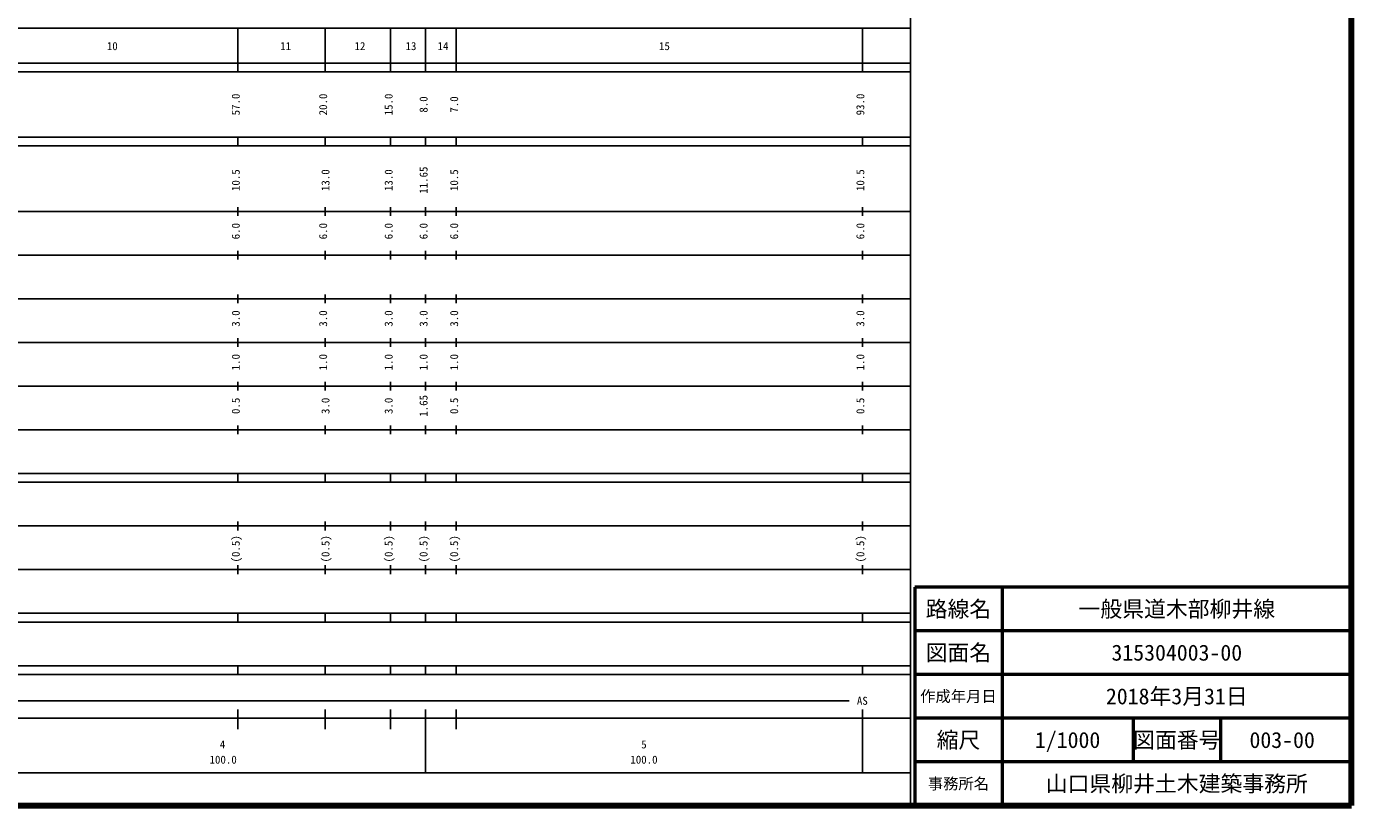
# Model space of a CAD drawing. Units: millimetres on the paper, enlarged 1000 times. Extents: x 40000 to 680000, y 20000 to 380000.
# Drawn here: x 376625 to 680000, y 20000 to 198357 of the extents above; entities that cross this region are included whole.
import ezdxf
from ezdxf.enums import TextEntityAlignment as Align

# ---------------------------------------------------------------- set-up
doc = ezdxf.new("R2010")
doc.units = ezdxf.units.MM
doc.header["$LTSCALE"] = 1000
for name, color, linetype, lineweight in [('M-TTL', 2, 'Continuous', 140), ('M-TTL-BAND', 7, 'Continuous', 25), ('M-TTL-FRAM', 2, 'Continuous', 50), ('M-TTL-LINE', 7, 'Continuous', 50)]:
    doc.layers.add(name, color=color, linetype=linetype, lineweight=lineweight)
doc.layers.add('M-TTL-TXT', color=7, linetype='Continuous')
doc.styles.add('ＭＳ ゴシック', font='')
doc.styles.get('ＭＳ ゴシック').set_extended_font_data('MS Gothic')

msp = doc.modelspace()

# ---------------------------------------------------------------- linework, layer by layer
at = {"layer": 'M-TTL'}
for p, q in [((680000, 20000), (680000, 380000)), ((40000, 20000), (680000, 20000))]:
    msp.add_line(p, q, dxfattribs=at)
at = {"layer": 'M-TTL-BAND'}
for p, q in [((579000, 20000), (579000, 370000)), ((68000, 198000), (579000, 198000)), ((425000, 198000), (425000, 188000)), ((425000, 188000), (425000, 198000)), ((445000, 198000), (445000, 188000)), ((445000, 188000), (445000, 198000)), ((460000, 198000), (460000, 188000)), ((460000, 188000), (460000, 198000)), ((468000, 188000), (468000, 198000)), ((475000, 198000), (475000, 188000)), ((475000, 188000), (475000, 198000)), ((568000, 188000), (568000, 198000)), ((40000, 190000), (579000, 190000)), ((40000, 188000), (579000, 188000)), ((40000, 173000), (579000, 173000)), ((425000, 171000), (425000, 173000)), ((445000, 171000), (445000, 173000)), ((460000, 171000), (460000, 173000)), ((468000, 171000), (468000, 173000)), ((475000, 171000), (475000, 173000)), ((475000, 171000), (475000, 173000)), ((568000, 171000), (568000, 173000)), ((40000, 171000), (579000, 171000)), ((40000, 156000), (579000, 156000)), ((425000, 155000), (425000, 157000)), ((445000, 155000), (445000, 157000)), ((460000, 155000), (460000, 157000)), ((468000, 155000), (468000, 157000)), ((475000, 155000), (475000, 157000)), ((475000, 155000), (475000, 157000)), ((568000, 155000), (568000, 157000)), ((46000, 146000), (579000, 146000)), ((425000, 145000), (425000, 147000)), ((445000, 145000), (445000, 147000)), ((460000, 145000), (460000, 147000)), ((468000, 145000), (468000, 147000)), ((475000, 145000), (475000, 147000)), ((475000, 145000), (475000, 147000)), ((568000, 145000), (568000, 147000)), ((425000, 135000), (425000, 137000)), ((445000, 135000), (445000, 137000)), ((460000, 135000), (460000, 137000)), ((468000, 135000), (468000, 137000)), ((475000, 135000), (475000, 137000)), ((475000, 135000), (475000, 137000)), ((568000, 135000), (568000, 137000)), ((52000, 136000), (579000, 136000)), ((46000, 126000), (579000, 126000)), ((425000, 125000), (425000, 127000)), ((445000, 125000), (445000, 127000)), ((460000, 125000), (460000, 127000)), ((468000, 125000), (468000, 127000)), ((475000, 125000), (475000, 127000)), ((475000, 125000), (475000, 127000)), ((568000, 125000), (568000, 127000)), ((52000, 116000), (579000, 116000)), ((425000, 115000), (425000, 117000)), ((445000, 115000), (445000, 117000)), ((460000, 115000), (460000, 117000)), ((468000, 115000), (468000, 117000)), ((475000, 115000), (475000, 117000)), ((475000, 115000), (475000, 117000)), ((568000, 115000), (568000, 117000)), ((425000, 105000), (425000, 107000)), ((445000, 105000), (445000, 107000)), ((460000, 105000), (460000, 107000)), ((468000, 105000), (468000, 107000)), ((475000, 105000), (475000, 107000)), ((475000, 105000), (475000, 107000)), ((568000, 105000), (568000, 107000)), ((46000, 106000), (579000, 106000)), ((40000, 96000), (579000, 96000)), ((425000, 94000), (425000, 96000)), ((445000, 94000), (445000, 96000)), ((460000, 94000), (460000, 96000)), ((468000, 94000), (468000, 96000)), ((475000, 94000), (475000, 96000)), ((475000, 94000), (475000, 96000)), ((568000, 94000), (568000, 96000)), ((40000, 94000), (579000, 94000)), ((425000, 83000), (425000, 85000)), ((445000, 83000), (445000, 85000)), ((460000, 83000), (460000, 85000)), ((468000, 83000), (468000, 85000)), ((475000, 83000), (475000, 85000)), ((475000, 83000), (475000, 85000)), ((568000, 83000), (568000, 85000)), ((49000, 84000), (579000, 84000)), ((40000, 74000), (579000, 74000)), ((425000, 73000), (425000, 75000)), ((445000, 73000), (445000, 75000)), ((460000, 73000), (460000, 75000)), ((460000, 73000), (460000, 75000)), ((468000, 73000), (468000, 75000)), ((475000, 73000), (475000, 75000)), ((475000, 73000), (475000, 75000)), ((568000, 73000), (568000, 75000)), ((40000, 64000), (579000, 64000)), ((425000, 62000), (425000, 64000)), ((445000, 62000), (445000, 64000)), ((460000, 62000), (460000, 64000)), ((468000, 62000), (468000, 64000)), ((475000, 62000), (475000, 64000)), ((475000, 62000), (475000, 64000)), ((568000, 62000), (568000, 64000)), ((40000, 62000), (579000, 62000)), ((40000, 52000), (579000, 52000)), ((425000, 50000), (425000, 52000)), ((445000, 50000), (445000, 52000)), ((460000, 50000), (460000, 52000)), ((460000, 50000), (460000, 52000)), ((468000, 50000), (468000, 52000)), ((475000, 50000), (475000, 52000)), ((475000, 50000), (475000, 52000)), ((568000, 50000), (568000, 52000)), ((40000, 50000), (579000, 50000)), ((71000, 44000), (406500, 44000)), ((406500, 44000), (421500, 44000)), ((421500, 44000), (565000, 44000)), ((40000, 40000), (579000, 40000)), ((425000, 37500), (425000, 42000)), ((445000, 37500), (445000, 42000)), ((460000, 37500), (460000, 42000)), ((468000, 27500), (468000, 42000)), ((475000, 37500), (475000, 42000)), ((568000, 27500), (568000, 42000)), ((68000, 27500), (579000, 27500))]:
    msp.add_line(p, q, dxfattribs=at)
at = {"layer": 'M-TTL-FRAM'}
for p, q in [((680000, 70000), (580000, 70000)), ((580000, 70000), (580000, 20000))]:
    msp.add_line(p, q, dxfattribs=at)
at = {"layer": 'M-TTL-LINE'}
for p, q in [((600000, 70000), (600000, 20000)), ((680000, 60000), (580000, 60000)), ((680000, 50000), (580000, 50000)), ((680000, 40000), (580000, 40000)), ((630000, 40000), (630000, 30000)), ((650000, 40000), (650000, 30000)), ((680000, 30000), (580000, 30000))]:
    msp.add_line(p, q, dxfattribs=at)

# ---------------------------------------------------------------- texts
at = {"layer": 'M-TTL-BAND', "style": 'ＭＳ ゴシック'}
for s, p in [('10', (396267, 192405)), ('11', (435963, 192405)), ('12', (452975, 192405)), ('13', (464650, 192405)), ('14', (471989, 192405)), ('15', (522692, 192405)), ('AS', (568000, 42500)), ('4', (421513, 32523)), ('5', (518000, 32523)), ('100.0', (421650, 29033)), ('100.0', (518000, 29033))]:
    msp.add_text(s, height=1833, dxfattribs=at).set_placement(p, align=Align.BOTTOM_CENTER)
for s, p in [('57.0', (426000, 180500)), ('20.0', (446000, 180500)), ('15.0', (461000, 180500)), ('8.0', (469000, 180500)), ('7.0', (476000, 180500)), ('93.0', (569000, 180500)), ('10.5', (426000, 163174)), ('13.0', (446544, 163174)), ('13.0', (461000, 163174)), ('11.65', (469000, 163174)), ('10.5', (476000, 163174)), ('10.5', (569000, 163174)), ('6.0', (426000, 151500)), ('6.0', (446000, 151500)), ('6.0', (461000, 151500)), ('6.0', (469000, 151500)), ('6.0', (476000, 151500)), ('6.0', (569000, 151500)), ('3.0', (426000, 131500)), ('3.0', (446000, 131500)), ('3.0', (461000, 131500)), ('3.0', (469000, 131500)), ('3.0', (476000, 131500)), ('3.0', (569000, 131500)), ('1.0', (426000, 121500)), ('1.0', (446000, 121500)), ('1.0', (461000, 121500)), ('1.0', (469000, 121500)), ('1.0', (476000, 121500)), ('1.0', (569000, 121500)), ('0.5', (426000, 111500)), ('3.0', (446544, 111500)), ('3.0', (461000, 111500)), ('1.65', (469000, 111500)), ('0.5', (476000, 111500)), ('0.5', (569000, 111500)), ('(0.5)', (426000, 78764)), ('(0.5)', (446544, 78764)), ('(0.5)', (461000, 78764)), ('(0.5)', (469000, 78764)), ('(0.5)', (476000, 78764)), ('(0.5)', (569000, 78764))]:
    msp.add_text(s, height=1833, rotation=90, dxfattribs=at).set_placement(p, align=Align.BOTTOM_CENTER)
at = {"layer": 'M-TTL-TXT', "style": 'ＭＳ ゴシック'}
for s, height, p in [('路線名', 3666, (590000, 65000)), ('路線名', 3666, (590000, 65000)), ('一般県道木部柳井線', 3666, (640000, 65000)), ('図面名', 3666, (590000, 55000)), ('図面名', 3666, (590000, 55000)), ('315304003-00', 3666, (640000, 55000)), ('作成年月日', 2566, (590000, 45000)), ('作成年月日', 2566, (590000, 45000)), ('2018年3月31日', 3666, (640000, 45000)), ('縮尺', 3666, (590000, 35000)), ('縮尺', 3666, (590000, 35000)), ('1/1000', 3666, (615000, 35000)), ('図面番号', 3666, (640000, 35000)), ('図面番号', 3666, (640000, 35000)), ('003-00', 3666, (664125, 35000)), ('山口県柳井土木建築事務所', 3666, (640000, 25000)), ('事務所名', 2566, (590000, 25000)), ('事務所名', 2566, (590000, 25000))]:
    msp.add_text(s, height=height, dxfattribs=at).set_placement(p, align=Align.MIDDLE_CENTER)

doc.saveas('drawing.dxf')
